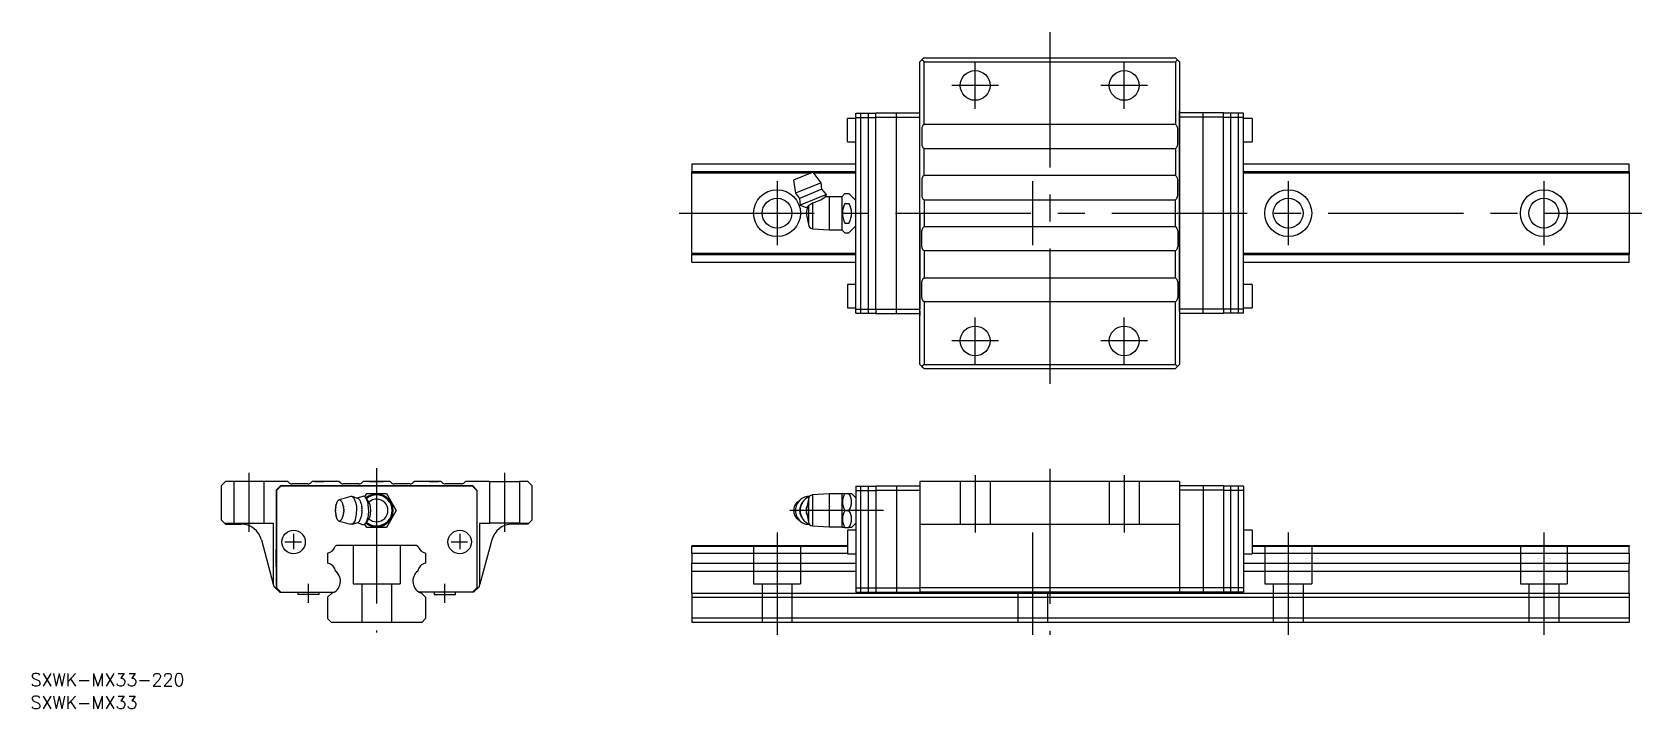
# Model space of a CAD drawing. Extents: x -81 to 297, y -20 to 138.
import ezdxf

# ---------------------------------------------------------------- set-up
doc = ezdxf.new("R2010")
doc.units = 0
doc.linetypes.add('CENTER', pattern=[50.8, 31.75, -6.35, 6.35, -6.35])
doc.linetypes.add('DASHED', pattern=[19.05, 12.7, -6.35])
doc.layers.get('0').update_dxf_attribs({"linetype": 'CONTINUOUS'})
doc.layers.add('CENTER', color=1, linetype='CENTER')
doc.styles.get("Standard").update_dxf_attribs({"font": 'txt.shx', "height": 3, "bigfont": 'bigfont.shx'})

msp = doc.modelspace()

# ---------------------------------------------------------------- linework, layer by layer
at = {"color": 7, "linetype": 'CONTINUOUS'}
for p, q in [((128.5, 132.5), (128, 132)), ((128.5, 132.5), (187.5, 132.5)), ((188, 132), (187.5, 132.5)), ((128, 132), (127.5, 131.5)), ((127.5, 60.5), (127.5, 131.5)), ((128.5, 131.5), (128, 132)), ((128.5, 131.5), (187.5, 131.5)), ((128.5, 116.85), (128.5, 131.5)), ((188, 132), (187.5, 131.5)), ((187.5, 131.5), (187.5, 116.85)), ((188.5, 131.5), (188, 132)), ((188.5, 131.5), (188.5, 60.5)), ((110.5, 112.750001), (110.5, 118.250001)), ((112.5, 118.250001), (110.5, 118.250001)), ((112.1, 118.250001), (110.9, 118.250001)), ((112.5, 119.5), (117.2, 119.5)), ((112.5, 72.5), (112.5, 119.5)), ((112.5, 118.5), (117.2, 118.5)), ((113.7, 72.5), (113.7, 119.5)), ((115.5, 72.5), (115.5, 119.5)), ((117.2, 119.55), (127.5, 119.55)), ((117.2, 118.55), (117.2, 119.55)), ((117.2, 118.55), (127.5, 118.55)), ((117.2, 73.45), (117.2, 118.55)), ((122, 72.45), (122, 119.55)), ((127.5, 119), (127.5, 120)), ((127.5, 118.55), (127.5, 119.6)), ((127.5, 73), (127.5, 119)), ((127.5, 96), (127.5, 118.55)), ((127.5, 96), (127.5, 118.55)), ((188.5, 119), (188.5, 120)), ((188.5, 119.6), (188.5, 118.55)), ((198.8, 119.55), (188.5, 119.55)), ((188.5, 73), (188.5, 119)), ((198.8, 118.55), (188.5, 118.55)), ((188.5, 96), (188.5, 118.55)), ((188.5, 118.55), (188.5, 96)), ((194, 72.45), (194, 119.55)), ((198.8, 118.55), (198.8, 119.55)), ((203.5, 119.5), (198.8, 119.5)), ((198.8, 73.45), (198.8, 118.55)), ((203.5, 118.5), (198.8, 118.5)), ((200.5, 72.5), (200.5, 119.5)), ((202.3, 72.5), (202.3, 119.5)), ((203.5, 72.5), (203.5, 119.5)), ((205.5, 118.250001), (203.5, 118.250001)), ((205.5, 118.250001), (205.5, 112.750001)), ((127.95, 115.885786), (127.95, 112.114214)), ((128.5, 116.85), (128.242893, 116.592893)), ((187.5, 116.85), (128.5, 116.85)), ((187.757107, 116.592893), (187.5, 116.85)), ((188.05, 112.114214), (188.05, 115.885786)), ((110.5, 112.750001), (112.5, 112.750001)), ((110.9, 112.750001), (112.1, 112.750001)), ((128.242893, 111.407107), (128.5, 111.15)), ((128.5, 111.15), (187.5, 111.15)), ((128.5, 104.85), (128.5, 111.15)), ((187.5, 111.15), (187.757107, 111.407107)), ((187.5, 111.15), (187.5, 104.85)), ((203.5, 112.750001), (205.5, 112.750001)), ((112.5, 107.499998), (74, 107.499998)), ((74, 107.499998), (74, 105.70175)), ((294, 107.499998), (203.5, 107.499998)), ((294, 105.70175), (294, 107.499998)), ((112.5, 105.70175), (74, 105.70175)), ((74, 105.4), (74, 105.70175)), ((101.930225, 105.4), (74, 105.4)), ((74, 86.6), (74, 105.4)), ((102.512475, 105.641176), (97.893077, 103.727759)), ((97.893077, 103.727759), (98.338979, 100.665281)), ((104.362673, 103.160377), (98.338979, 100.665281)), ((104.362673, 103.160377), (102.512475, 105.641176)), ((112.5, 105.4), (102.692346, 105.4)), ((104.54405, 101.611917), (104.362673, 103.160377)), ((127.95, 103.885786), (127.95, 100.114214)), ((128.5, 104.85), (128.242893, 104.592893)), ((187.5, 104.85), (128.5, 104.85)), ((187.757107, 104.592893), (187.5, 104.85)), ((188.05, 100.114214), (188.05, 103.885786)), ((294, 105.70175), (203.5, 105.70175)), ((294, 105.4), (203.5, 105.4)), ((294, 105.70175), (294, 105.4)), ((294, 105.4), (294, 86.6)), ((98.338979, 100.665281), (99.305653, 99.442102)), ((104.54405, 101.611917), (99.305653, 99.442102)), ((99.305653, 99.442102), (99.413119, 97.863028)), ((105.584634, 100.419353), (99.413119, 97.863028)), ((101.4, 97.813088), (102.281993, 98.450753)), ((102.281993, 98.450753), (102.281993, 92.356987)), ((105.584634, 100.419353), (104.54405, 101.611917)), ((105.306564, 99.822099), (105.306062, 99.822069)), ((105.306343, 99.821624), (105.306564, 99.822099)), ((105.306564, 99.822099), (105.584634, 100.419353)), ((106.2, 99.875), (105.306564, 99.822099)), ((109.2, 99.875), (106.2, 99.875)), ((106.2, 99.875), (106.2, 92.125)), ((109.943802, 100.618802), (109.2, 99.875)), ((109.2, 99.875), (109.2, 92.125)), ((109.943802, 100.618802), (110.881198, 100.618802)), ((109.943802, 98.309401), (110.881198, 98.309401)), ((112.5, 99), (110.881198, 100.618802)), ((128.242893, 99.407107), (128.5, 99.15)), ((128.5, 99.15), (187.5, 99.15)), ((128.5, 99.15), (128.5, 92.85)), ((187.5, 99.15), (187.757107, 99.407107)), ((187.5, 92.85), (187.5, 99.15)), ((99.413119, 97.863028), (100.802831, 97.356273)), ((101.138568, 97.49534), (100.8, 96)), ((100.8, 96), (101.4, 93.35)), ((100.802831, 97.356273), (101.278367, 97.553247)), ((101.278367, 97.553247), (101.4, 97.813088)), ((101.4, 97.813088), (101.4, 93.35)), ((127.5, 73.45), (127.5, 96)), ((127.5, 96), (127.5, 73.45)), ((128.5, 97.65), (128.5, 94.35)), ((187.5, 94.35), (187.5, 97.65)), ((188.5, 96), (188.5, 73.45)), ((188.5, 96), (188.5, 73.45)), ((102.281993, 92.356987), (106.2, 92.125)), ((106.2, 92.125), (109.2, 92.125)), ((109.2, 92.125), (109.943802, 91.381198)), ((109.943802, 93.690599), (110.881198, 93.690599)), ((109.943802, 91.381198), (110.881198, 91.381198)), ((110.881198, 91.381198), (112.5, 93)), ((127.95, 88.114214), (127.95, 91.885786)), ((128.242893, 92.592893), (128.5, 92.85)), ((128.5, 92.85), (187.5, 92.85)), ((187.5, 92.85), (187.757107, 92.592893)), ((188.05, 91.885786), (188.05, 88.114214)), ((128.5, 87.15), (128.242893, 87.407107)), ((187.5, 87.15), (128.5, 87.15)), ((128.5, 87.15), (128.5, 80.85)), ((187.757107, 87.407107), (187.5, 87.15)), ((187.5, 80.85), (187.5, 87.15)), ((74, 86.6), (112.5, 86.6)), ((74, 86.6), (74, 86.29825)), ((74, 86.29825), (112.5, 86.29825)), ((74, 84.500002), (74, 86.29825)), ((74, 84.500002), (112.5, 84.500002)), ((203.5, 86.6), (294, 86.6)), ((203.5, 86.29825), (294, 86.29825)), ((203.5, 84.500002), (294, 84.500002)), ((294, 86.6), (294, 86.29825)), ((294, 84.500002), (294, 86.29825)), ((127.95, 76.114214), (127.95, 79.885786)), ((128.242893, 80.592893), (128.5, 80.85)), ((128.5, 80.85), (187.5, 80.85)), ((187.5, 80.85), (187.757107, 80.592893)), ((188.05, 79.885786), (188.05, 76.114214)), ((110.5, 79.249999), (110.5, 73.749999)), ((112.5, 79.249999), (110.5, 79.249999)), ((205.5, 79.249999), (203.5, 79.249999)), ((205.5, 79.249999), (205.5, 73.749999)), ((110.5, 73.749999), (112.5, 73.749999)), ((112.5, 73.5), (117.2, 73.5)), ((112.5, 72.5), (117.2, 72.5)), ((117.2, 73.45), (127.5, 73.45)), ((117.2, 73.45), (117.2, 72.45)), ((117.2, 72.45), (127.5, 72.45)), ((127.5, 72.4), (127.5, 73.45)), ((127.5, 73), (127.5, 72)), ((128.5, 75.15), (128.242893, 75.407107)), ((187.5, 75.15), (128.5, 75.15)), ((128.5, 75.15), (128.5, 60.5)), ((187.757107, 75.407107), (187.5, 75.15)), ((187.5, 60.5), (187.5, 75.15)), ((198.8, 73.45), (188.5, 73.45)), ((188.5, 73.45), (188.5, 72.4)), ((188.5, 73), (188.5, 72)), ((198.8, 72.45), (188.5, 72.45)), ((203.5, 73.5), (198.8, 73.5)), ((198.8, 73.45), (198.8, 72.45)), ((203.5, 72.5), (198.8, 72.5)), ((203.5, 73.749999), (205.5, 73.749999)), ((127.5, 60.5), (128, 60)), ((128.5, 60.5), (128, 60)), ((128.5, 60.5), (187.5, 60.5)), ((188, 60), (187.5, 60.5)), ((188, 60), (188.5, 60.5)), ((128, 60), (128.5, 59.5)), ((128.5, 59.5), (187.5, 59.5)), ((187.5, 59.5), (188, 60)), ((-35.5, 33), (-36.5, 32)), ((-36.5, 32), (-36.5, 24)), ((-33.5, 33), (-35.5, 33)), ((-26.5, 33), (-33.5, 33)), ((-20.85, 33), (-26.5, 33)), ((-22.55, 32), (-23.55, 31)), ((-23.55, 31), (-23.55, 17.049999)), ((-22.5, 31.9), (-23.5, 30.9)), ((-23.5, 30.9), (-23.5, 18.799999)), ((22.55, 32), (-22.55, 32)), ((22.5, 31.9), (-22.5, 31.9)), ((-20.592893, 32.742893), (-20.85, 33)), ((-16.114214, 32.45), (-19.885786, 32.45)), ((-15.15, 33), (-15.407107, 32.742893)), ((-8.85, 33), (-15.15, 33)), ((-14.5, 33), (-12.35, 33)), ((-8.592893, 32.742893), (-8.85, 33)), ((-4.114214, 32.45), (-7.885786, 32.45)), ((-3.15, 33), (-3.407107, 32.742893)), ((3.15, 33), (-3.15, 33)), ((1.65, 33), (-1.65, 33)), ((-1.65, 33), (1.65, 33)), ((3.407107, 32.742893), (3.15, 33)), ((7.885786, 32.45), (4.114214, 32.45)), ((8.85, 33), (8.592893, 32.742893)), ((15.15, 33), (8.85, 33)), ((12.35, 33), (14.5, 33)), ((15.407107, 32.742893), (15.15, 33)), ((19.885786, 32.45), (16.114214, 32.45)), ((20.85, 33), (20.592893, 32.742893)), ((20.85, 33), (20.592893, 32.742893)), ((26.5, 33), (20.85, 33)), ((26.5, 33), (20.85, 33)), ((22.5, 31.9), (23.5, 30.9)), ((22.55, 32), (23.55, 31)), ((23.5, 30.9), (23.5, 18.799999)), ((23.55, 31), (23.55, 8)), ((26.5, 33), (33.5, 33)), ((35.5, 33), (33.5, 33)), ((36.5, 32), (35.5, 33)), ((36.5, 24), (36.5, 32)), ((112.5, 31.9), (117.2, 31.9)), ((112.5, 31.9), (112.5, 7)), ((112.5, 30.9), (117.2, 30.9)), ((113.7, 7), (113.7, 31.9)), ((115.5, 7), (115.5, 31.9)), ((117.2, 32), (127.5, 32)), ((117.2, 32), (117.2, 31)), ((117.2, 31), (127.5, 31)), ((117.2, 31), (117.2, 8)), ((122, 32), (122, 7)), ((188.5, 33), (127.5, 33)), ((127.5, 33), (127.5, 32)), ((127.5, 32), (127.5, 25)), ((188.5, 33), (188.5, 32)), ((198.8, 32), (188.5, 32)), ((188.5, 32), (188.5, 25)), ((198.8, 31), (188.5, 31)), ((194, 32), (194, 7)), ((198.8, 32), (198.8, 31)), ((203.5, 31.9), (198.8, 31.9)), ((198.8, 31), (198.8, 8)), ((203.5, 30.9), (198.8, 30.9)), ((200.5, 7), (200.5, 31.9)), ((202.3, 7), (202.3, 31.9)), ((203.5, 31.9), (203.5, 7)), ((-6.04374, 29.442003), (-8.784859, 28.686199)), ((-5.766417, 29.437472), (-6.04374, 29.442003)), ((-4.399685, 29.015409), (-5.766417, 29.437472)), ((-3.319433, 29.507365), (-4.539195, 29.058492)), ((-2.772615, 29.39769), (-2.309401, 30.200001)), ((-2.1413, 28.62114), (-2.56411, 29.180199)), ((-2.309401, 30.200001), (2.309401, 30.200001)), ((-1.813088, 28.132671), (-2.141316, 28.621161)), ((-1.553247, 27.632234), (-1.813088, 28.132671)), ((2.309401, 30.200001), (4.618802, 26.200001)), ((99.508775, 28.7792), (98.790158, 28.177914)), ((101.399998, 28.849997), (100.799998, 26.199997)), ((101.399998, 28.849997), (101.399998, 23.549997)), ((106.199998, 30.074997), (102.28199, 29.84301)), ((102.28199, 29.84301), (102.28199, 22.556984)), ((106.199998, 30.074997), (106.199998, 22.324997)), ((109.2, 30.075), (106.2, 30.075)), ((109.325, 30.2), (109.2, 30.075)), ((109.2, 30.075), (109.2, 22.325)), ((109.325, 30.2), (109.943802, 30.2)), ((109.943802, 30.2), (110.881198, 30.2)), ((110.881198, 30.2), (111.5, 30.2)), ((112.5, 29.2), (111.5, 30.2)), ((-36.5, 24), (-35.7, 23.2)), ((-35.7, 23.2), (-33.5, 23.2)), ((-35.7, 23.2), (-35.5, 23)), ((-35.5, 23), (-31.873822, 23)), ((-33.5, 23.2), (-26.5, 23.2)), ((-26.5, 23.2), (-24.25, 23.2)), ((-24.25, 23.2), (-24.25, 8.866025)), ((-8.784859, 23.713803), (-6.04374, 22.957999)), ((-5.765676, 22.962759), (-6.04374, 22.957999)), ((-5.766417, 22.96253), (-4.399685, 23.384593)), ((-4.539195, 23.34151), (-3.319433, 22.892637)), ((-2.309401, 22.200001), (-2.772747, 23.002539)), ((-2.56411, 23.219803), (-2.141213, 23.778977)), ((-2.141286, 23.77888), (-1.813088, 24.267331)), ((-1.813088, 24.267331), (-1.553247, 24.767768)), ((4.618802, 26.200001), (2.309401, 22.200001)), ((24.25, 8.866025), (24.25, 23.2)), ((24.25, 23.2), (26.5, 23.2)), ((33.5, 23.2), (26.5, 23.2)), ((35.5, 23), (31.873822, 23)), ((33.5, 23.2), (35.7, 23.2)), ((35.7, 23.2), (35.5, 23)), ((35.7, 23.2), (36.5, 24)), ((100.799998, 26.199997), (101.399998, 23.549997)), ((109.943802, 26.2), (110.881198, 26.2)), ((111.5, 22.2), (112.5, 23.2)), ((127.5, 25), (127.5, 8)), ((127.5, 23), (188.5, 23)), ((188.5, 25), (188.5, 8)), ((-27.044193, 19.294095), (-24.25, 8.866025)), ((2.309401, 22.200001), (-2.309401, 22.200001)), ((0, 21.213092), (0, 21.215107)), ((0, 21.200001), (0, 21.213092)), ((27.044193, 19.294095), (24.25, 8.866025)), ((102.28199, 22.556984), (106.199998, 22.324997)), ((106.2, 22.325), (109.2, 22.325)), ((109.2, 22.325), (109.325, 22.2)), ((109.943802, 22.2), (109.325, 22.2)), ((109.943802, 22.2), (110.881198, 22.2)), ((112.5, 21.549999), (110.5, 21.549999)), ((110.5, 21.549999), (110.5, 16.049999)), ((111.5, 22.2), (110.881198, 22.2)), ((205.5, 21.549999), (203.5, 21.549999)), ((205.5, 21.549999), (205.5, 16.049999)), ((-23.55, 17.049999), (-23.55, 12.949999)), ((-23.55, 12.949999), (-23.55, 17.049999)), ((-23.5, 18.799999), (-23.5, 8)), ((-11.499998, 16.153169), (-11.499998, 13.846832)), ((-9.4, 18.000001), (-9.70175, 17.825785)), ((9.4, 18.000001), (-9.4, 18.000001)), ((9.4, 18.000001), (9.70175, 17.825785)), ((11.499998, 16.153169), (11.499998, 13.846832)), ((23.5, 18.799999), (23.5, 8)), ((74, 18.000001), (110.5, 18.000001)), ((74, 18.000001), (74, 17.825785)), ((74, 17.825785), (110.5, 17.825785)), ((74, 16.153169), (74, 17.825785)), ((74, 16.153169), (110.5, 16.153169)), ((74, 16.153169), (74, 13.846832)), ((110.5, 16.049999), (112.5, 16.049999)), ((203.5, 16.049999), (205.5, 16.049999)), ((205.5, 18.000001), (294, 18.000001)), ((205.5, 17.825785), (294, 17.825785)), ((205.5, 16.153169), (294, 16.153169)), ((294, 18.000001), (294, 17.825785)), ((294, 16.153169), (294, 17.825785)), ((294, 16.153169), (294, 13.846832)), ((-23.55, 12.949999), (-23.55, 8)), ((-23.55, 12.949999), (-23.5, 12.949999)), ((74, 13.846832), (112.5, 13.846832)), ((74, 11.956225), (74, 13.846832)), ((74, 11.956225), (112.5, 11.956225)), ((74, 6.756601), (74, 11.956225)), ((203.5, 13.846832), (294, 13.846832)), ((203.5, 11.956225), (294, 11.956225)), ((294, 11.956225), (294, 13.846832)), ((294, 6.756601), (294, 11.956225)), ((-24.25, 8.866025), (-24.116025, 8.366025)), ((-24.116025, 8.366025), (-22.75, 7)), ((-23.75, 8), (-22.75, 7)), ((-22.75, 7), (-23.75, 8)), ((-23.55, 8), (-22.55, 7)), ((-23.5, 8), (-22.5, 7)), ((23.5, 8), (22.5, 7)), ((23.55, 8), (22.55, 7)), ((22.75, 7), (24.116025, 8.366025)), ((23.75, 8), (22.75, 7)), ((23.75, 8), (22.75, 7)), ((24.116025, 8.366025), (24.25, 8.866025)), ((112.5, 8), (117.2, 8)), ((117.2, 8), (127.5, 8)), ((117.2, 8), (117.2, 7)), ((188.5, 8), (127.5, 8)), ((127.5, 8), (127.5, 7)), ((198.8, 8), (188.5, 8)), ((188.5, 8), (188.5, 7)), ((203.5, 8), (198.8, 8)), ((198.8, 8), (198.8, 7)), ((-22.75, 7), (-22.55, 7)), ((-22.55, 7), (-22.5, 7)), ((-22.5, 7), (-16.28212, 7)), ((-18.5, 6.961185), (-18.5, 6.5)), ((-13.5, 6.5), (-18.5, 6.5)), ((-16.28212, 7), (-11.615216, 7)), ((-16.28212, 7), (-11.615216, 7)), ((-13.5, 6.5), (-13.5, 7)), ((-11.615216, 7), (-10.003333, 7)), ((-11.615216, 7), (-10.003333, 7)), ((-10.543396, 6.756601), (-11.499998, 5.799999)), ((-11.499998, 5.799999), (-11.499998, 0.8)), ((11.615216, 7), (10.003333, 7)), ((10.543396, 6.756601), (11.499998, 5.799999)), ((11.499998, 5.799999), (11.499998, 0.8)), ((16.28212, 7), (11.615216, 7)), ((13.5, 7), (13.5, 6.5)), ((13.5, 6.5), (18.5, 6.5)), ((22.5, 7), (16.28212, 7)), ((18.5, 6.5), (18.5, 7)), ((22.55, 7), (22.5, 7)), ((22.75, 7), (22.55, 7)), ((74, 6.756601), (294, 6.756601)), ((74, 6.756601), (74, 5.799999)), ((74, 5.799999), (294, 5.799999)), ((74, 5.799999), (74, 1)), ((112.5, 7), (117.2, 7)), ((117.2, 7), (127.5, 7)), ((188.5, 7), (127.5, 7)), ((198.8, 7), (188.5, 7)), ((203.5, 7), (198.8, 7)), ((294, 6.756601), (294, 5.799999)), ((294, 5.799999), (294, 1)), ((-10.699998, 0), (-11.499998, 0.8)), ((-10.699998, 0), (10.699998, 0)), ((11.499998, 0.8), (10.699998, 0)), ((74, 1), (294, 1)), ((74, 1), (74, 0)), ((74, 0), (294, 0)), ((294, 1), (294, 0))]:
    msp.add_line(p, q, dxfattribs=at)
at = {"color": 3, "linetype": 'DASHED'}
for p, q in [((-33.5, 33), (-33.5, 23.2)), ((-26.5, 33), (-26.5, 23.2)), ((26.5, 33), (26.5, 23.2)), ((33.5, 33), (33.5, 23.2)), ((136.999998, 33), (136.999998, 23)), ((143.999998, 33), (143.999998, 23)), ((171.999998, 33), (171.999998, 23)), ((178.999998, 33), (178.999998, 23)), ((-5.5, 18.000001), (-5.5, 9.000001)), ((5.5, 18.000001), (5.5, 9.000001)), ((88.5, 18), (88.5, 9)), ((99.5, 18), (99.5, 9)), ((208.5, 18), (208.5, 9)), ((219.5, 18), (219.5, 9)), ((268.5, 18), (268.5, 9)), ((279.5, 18), (279.5, 9)), ((-5.5, 9.000001), (5.5, 9.000001)), ((-3.5, 9.000001), (-3.5, 0)), ((3.5, 9.000001), (3.5, 0)), ((88.5, 9), (99.5, 9)), ((90.5, 9), (90.5, 0)), ((97.5, 9), (97.5, 0)), ((208.5, 9), (219.5, 9)), ((210.5, 9), (210.5, 0)), ((217.5, 9), (217.5, 0)), ((268.5, 9), (279.5, 9)), ((270.5, 9), (270.5, 0)), ((277.5, 9), (277.5, 0)), ((150.5, 7), (150.5, 0)), ((157.5, 7), (157.5, 0))]:
    msp.add_line(p, q, dxfattribs=at)
at = {"color": 7, "linetype": 'CONTINUOUS'}
for centre, radius in [((140.5, 126), 3.5), ((175.5, 126), 3.5), ((94, 96), 5.5), ((94, 96), 3.5), ((214, 96), 5.5), ((214, 96), 3.5), ((274, 96), 5.5), ((274, 96), 3.5), ((140.5, 66), 3.5), ((175.5, 66), 3.5), ((-19.500001, 18.799999), 2.75), ((-19.500001, 18.799999), 2.75), ((19.500001, 18.799999), 2.75)]:
    msp.add_circle(centre, radius, dxfattribs=at)
for centre, radius, start, end in [((128.95, 115.885786), 1, 135, 180), ((187.05, 115.885786), 1, 0, 45), ((128.95, 112.114214), 1, 180, 225), ((187.05, 112.114214), 1, 315, 0), ((128.95, 103.885786), 1, 135, 180), ((187.05, 103.885786), 1, 0, 45), ((100.884238, 105.554665), 7.240116, 281.131236, 307.648003), ((113.945285, 96), 4.620086, 150.009194, 209.990806), ((106.881176, 96), 4.618821, 330.000138, 29.999862), ((128.95, 100.114214), 1, 180, 225), ((187.05, 100.114214), 1, 315, 0), ((102.4, 93.35), 1, 180, 263.222886), ((128.95, 91.885786), 1, 135, 180), ((187.05, 91.885786), 1, 0, 45), ((128.95, 88.114214), 1, 180, 225), ((187.05, 88.114214), 1, 315, 0), ((128.95, 79.885786), 1, 135, 180), ((187.05, 79.885786), 1, 0, 45), ((128.95, 76.114214), 1, 180, 225), ((187.05, 76.114214), 1, 315, 0), ((-19.885786, 33.45), 1, 225, 270), ((-16.114214, 33.45), 1, 270, 315), ((-7.885786, 33.45), 1, 225, 270), ((-4.114214, 33.45), 1, 270, 315), ((4.114214, 33.45), 1, 225, 270), ((7.885786, 33.45), 1, 270, 315), ((16.114214, 33.45), 1, 225, 270), ((19.885786, 33.45), 1, 270, 315), ((-13.34663, 26.48221), 3.711149, 356.972416, 0.06159), ((-7.82122, 26.488149), 1.814264, 173.732955, 180.06159), ((-13.471453, 27.108652), 3.869939, 353.732955, 356.704696), ((-7.841072, 26.784469), 1.769768, 170.183611, 176.704696), ((-13.840448, 27.822508), 4.318749, 350.183611, 352.8665), ((-7.888095, 27.077569), 1.680037, 165.922941, 172.8665), ((-15.055126, 28.874753), 5.708887, 345.922941, 347.983489), ((-7.992904, 27.371504), 1.511551, 160.092176, 167.983489), ((-31.261412, 35.79818), 23.235818, 340.092176, 340.615829), ((-8.225807, 27.693215), 1.184042, 149.946163, 160.615829), ((-7.162749, 27.078126), 2.412222, 144.287057, 149.946163), ((-8.723798, 28.200388), 0.489633, 97.163906, 144.287057), ((-8.830649, 28.059542), 0.628327, 42.771286, 85.820863), ((-9.657886, 27.294282), 1.755246, 34.411274, 42.771286), ((-9.342798, 27.510118), 1.373322, 24.802843, 34.411274), ((-13.658505, 25.515722), 6.127577, 22.759123, 24.802843), ((-9.700417, 27.176227), 1.835289, 16.133904, 22.759123), ((-41.359035, 18.018138), 34.791908, 15.791332, 16.133904), ((-9.918432, 26.909795), 2.118171, 10.23661, 15.791332), ((23.122966, 32.876679), 31.457679, 190.23661, 190.606993), ((-10.043591, 26.665537), 2.28545, 5.541183, 10.606993), ((8.44708, 28.459401), 16.292033, 185.541183, 186.248286), ((-10.107512, 26.427904), 2.37344, 1.407971, 6.248286), ((5.826605, 26.819544), 13.565489, 181.407971, 182.253139), ((-6.182379, 28.441891), 1.079059, 21.027789, 67.283441), ((-25.74195, 20.922789), 22.034099, 18.651853, 21.027789), ((-8.854299, 26.623131), 4.210332, 354.232155, 18.651853), ((-4.986782, 27.753135), 1.392128, 55.067607, 65.056368), ((-4.5595, 28.364891), 0.645927, 25.474361, 55.067607), ((16.460555, 38.3794), 22.637824, 205.474361, 206.754214), ((-4.999864, 27.560479), 1.395456, 7.348267, 26.754214), ((21.437506, 30.969824), 25.26084, 187.348267, 189.747964), ((-5.242506, 26.386335), 1.810019, 354.091162, 9.747964), ((-3.139698, 29.029167), 0.51086, 60.817071, 110.599177), ((-3.370584, 28.615756), 0.984375, 34.987781, 60.817071), ((-5.20676, 27.330635), 3.225598, 7.352505, 34.987781), ((0, 26.200001), 3.875, 229.239253, 130.760747), ((0, 26.200001), 3.643013, 229.005775, 130.994225), ((-24.05413, 24.898675), 22.229223, 3.356085, 7.352505), ((0, 26.200001), 2.65, 226.828535, 133.171465), ((-6.661791, 26.200001), 5.305517, 344.338613, 15.661387), ((36, 26.975305), 0.8, 51.317813, 52.020128), ((100.642173, 26.186682), 2.749132, 156.369635, 179.722486), ((100.348924, 26.314984), 2.429045, 129.920177, 156.369635), ((101.785037, 26.212013), 3.446083, 155.892349, 180.199772), ((101.639442, 26.277164), 3.286576, 130.785155, 155.892349), ((102.44189, 26.188735), 3.136262, 141.446609, 179.794248), ((102.871574, 26.220739), 3.458522, 163.285436, 180.343625), ((101.357966, 26.603428), 2.855673, 85.154685, 130.785155), ((103.013095, 26.178242), 3.606286, 146.93569, 163.285436), ((102.600095, 26.447107), 3.11348, 109.689426, 146.93569), ((103.203656, 26.203349), 2.400815, 154.706779, 179.778144), ((102.399998, 28.849997), 1, 96.777114, 180), ((112.867777, 28.2), 3.542546, 145.627859, 214.372141), ((107.957223, 28.2), 3.542546, 325.627859, 34.372141), ((-31.873856, 17.999956), 5.000044, 15.000388, 89.999612), ((-7.815976, 26.18969), 1.827235, 176.972416, 183.246873), ((-13.350628, 25.875713), 3.716315, 0.161663, 3.246873), ((-7.822039, 25.891312), 1.812296, 180.161663, 186.498593), ((-13.486608, 25.246057), 3.888906, 3.540293, 6.498593), ((-7.843225, 25.595205), 1.765268, 183.540293, 190.081435), ((-13.883263, 24.521329), 4.369491, 7.427746, 10.081435), ((-7.892956, 25.302284), 1.671507, 187.427746, 194.414102), ((-15.228932, 23.416801), 5.902897, 12.418262, 14.414102), ((-8.003704, 25.007785), 1.495425, 192.418262, 200.413195), ((-42.960892, 11.998158), 35.804112, 20.072074, 20.413195), ((-8.249624, 24.681498), 1.151798, 200.072074, 211.120758), ((-7.475663, 25.148764), 2.055873, 211.120758, 217.888425), ((-8.722065, 24.178871), 0.476566, 217.888425, 242.118976), ((-8.766536, 24.094812), 0.381469, 242.118976, 267.259834), ((-8.818327, 24.310163), 0.597327, 273.22019, 298.700516), ((-8.814477, 24.303132), 0.589311, 298.700516, 314.972014), ((-9.525205, 25.014554), 1.594923, 314.972014, 324.40485), ((-9.312071, 24.861992), 1.332814, 324.40485, 334.405723), ((-13.177992, 26.713757), 5.619348, 334.405723, 336.646411), ((-9.680821, 25.203758), 1.810109, 336.646411, 343.386522), ((-35.484164, 32.902678), 28.737528, 343.386522, 343.802199), ((-9.90686, 25.472849), 2.102949, 343.802199, 349.405926), ((26.220817, 18.715606), 34.651227, 169.069305, 169.405926), ((-10.037197, 25.717946), 2.276762, 349.069305, 354.158469), ((8.81291, 23.789416), 16.671741, 173.467098, 174.158469), ((-10.104669, 25.955807), 2.369479, 353.467098, 358.317152), ((5.900885, 25.485569), 13.642982, 177.476648, 178.317152), ((-10.126317, 26.191877), 2.399776, 357.476648, 2.253139), ((-6.931571, 24.688321), 2.082517, 304.045358, 352.883837), ((-79.962339, 33.805706), 75.680205, 352.883837, 354.232155), ((-4.695376, 24.172631), 0.841688, 290.567313, 338.478172), ((-24.156667, 31.847204), 21.761557, 338.478172, 340.717707), ((-6.124403, 25.53865), 2.657619, 340.717707, 1.156033), ((1.467726, 25.691854), 4.936055, 174.091162, 181.156033), ((-3.124601, 23.790414), 0.918675, 257.755746, 277.707259), ((-3.033836, 23.119743), 0.24189, 277.707259, 306.309154), ((-2.056343, 21.789492), 1.408885, 120.565335, 126.309154), ((-3.057932, 23.485427), 0.560728, 300.565335, 331.724389), ((-8.048962, 26.170081), 6.22798, 331.724389, 345.935325), ((-6.972419, 25.900377), 5.118167, 345.935325, 3.356085), ((31.873856, 17.999956), 5.000044, 90.000388, 164.999612), ((100.5192, 26.187277), 2.626158, 179.722486, 204.185393), ((100.434755, 26.149352), 2.533588, 204.185393, 229.524924), ((101.900442, 26.212415), 3.561488, 180.199772, 203.708107), ((101.556525, 26.061388), 3.185872, 203.708107, 230.00208), ((130.195084, 61.02493), 48.380977, 229.524924, 230.634586), ((102.289111, 26.189283), 2.983481, 179.794248, 196.576692), ((103.172518, 26.222544), 3.759472, 180.343625, 196.027315), ((102.524561, 26.25937), 3.229141, 196.576692, 217.91309), ((101.406442, 25.882513), 2.952374, 230.00208, 251.862305), ((102.75818, 26.103521), 3.328377, 196.027315, 213.703826), ((102.784405, 26.121013), 3.359901, 213.703826, 231.004181), ((101.34725, 25.701817), 2.76223, 251.862305, 275.232801), ((102.495523, 25.76422), 2.900821, 231.004181, 250.999752), ((103.261654, 26.216421), 2.461711, 180.382258, 205.132627), ((102.399998, 23.549997), 1, 180, 263.222886), ((112.867777, 24.2), 3.542546, 145.627859, 214.372141), ((107.957223, 24.200001), 3.542546, 325.627859, 34.372141), ((-12.083999, 18.584001), 2.5, 283.509136, 342.344911), ((12.083999, 18.584001), 2.5, 197.655089, 256.490864), ((-12.083999, 11.416), 2.5, 12.479485, 76.490864), ((-11.499998, 9.599999), 3, 288.594438, 51.758493), ((11.499998, 9.599999), 3, 128.241507, 251.405562), ((12.083999, 11.416), 2.5, 103.509136, 167.520515)]:
    msp.add_arc(centre, radius, start, end, dxfattribs=at)
at = {"layer": 'CENTER', "color": 1, "linetype": 'CENTER'}
for p, q in [((158, 138.5), (158, 55.5)), ((140.5, 120.5), (140.5, 131.5)), ((175.5, 120.5), (175.5, 131.5)), ((146, 126), (135, 126)), ((181, 126), (170, 126)), ((94, 103.5), (94, 88.5)), ((154, 103.5), (154, 88.5)), ((214, 103.5), (214, 88.5)), ((274, 103.5), (274, 88.5)), ((71, 96), (297, 96)), ((140.5, 60.5), (140.5, 71.5)), ((175.5, 60.5), (175.5, 71.5)), ((146, 66), (135, 66)), ((181, 66), (170, 66)), ((-30, 35), (-30, 21.2)), ((0, 36.117), (0, -2.483)), ((30, 35), (30, 21.2)), ((140.499998, 34.5), (140.499998, 21)), ((158, 36), (158, -3)), ((175.499998, 34.5), (175.499998, 21)), ((118.986615, 26.199997), (96.988615, 26.199997)), ((-19.500001, 20.686999), (-19.500001, 17.086999)), ((19.500001, 20.686999), (19.500001, 17.086999)), ((94, 21), (94, -3)), ((154, 21), (154, -3)), ((214, 21), (214, -3)), ((274, 21), (274, -3)), ((-21.535001, 18.799999), (-17.635001, 18.799999)), ((17.465001, 18.799999), (21.365001, 18.799999)), ((-16, 4.5), (-16, 9)), ((16, 4.5), (16, 9))]:
    msp.add_line(p, q, dxfattribs=at)

# ---------------------------------------------------------------- texts
at = {"color": 7, "linetype": 'CONTINUOUS'}
for s, p in [('SXWK-MX33-220', (-81.243639, -15.051004)), ('SXWK-MX33', (-81.243639, -20.378735))]:
    msp.add_text(s, height=3, dxfattribs=at).set_placement(p)

doc.saveas('drawing.dxf')
